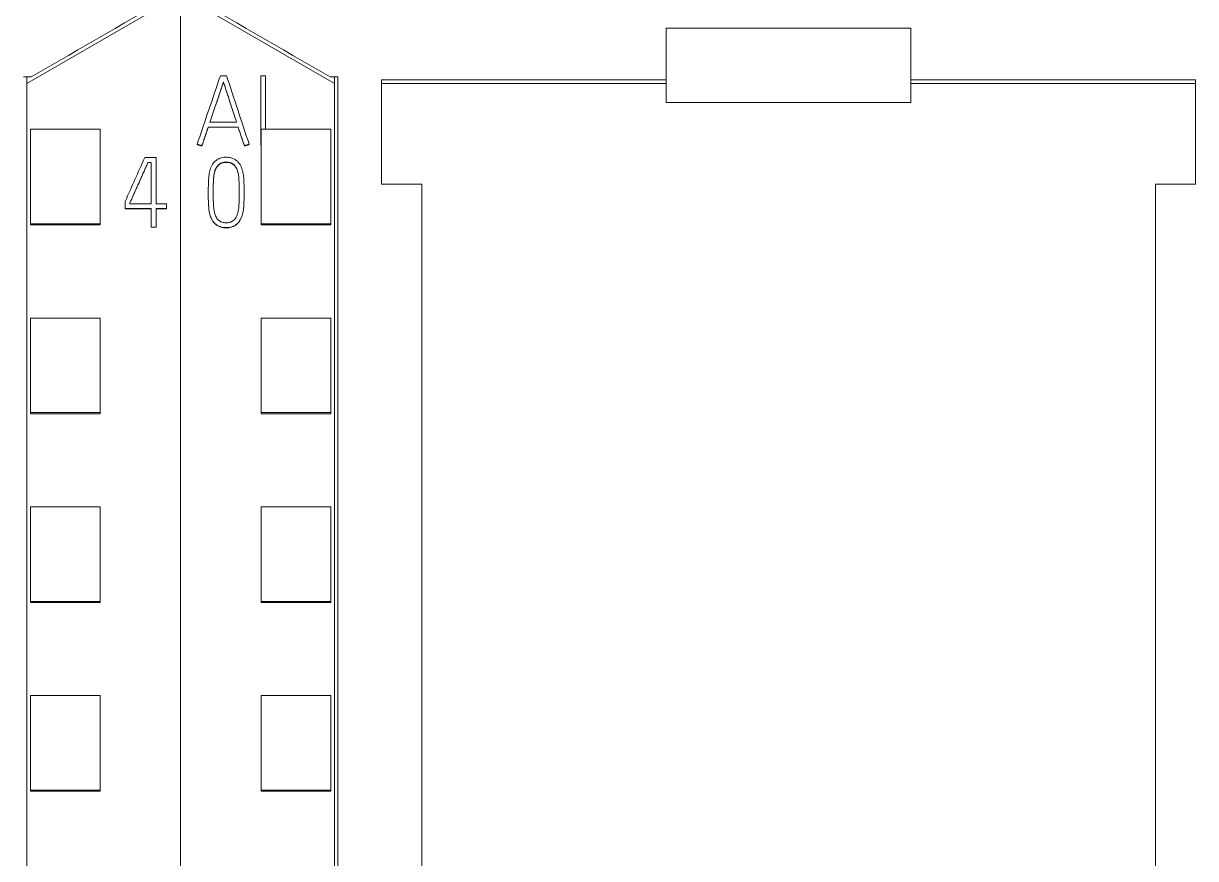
# Model space of a CAD drawing. Header units: millimetres. Extents: x 4137 to 6698, y 1400 to 3585.
# Drawn here: x 5420.15 to 5453.7, y 3051 to 3074.9 of the extents above; entities that cross this region are included whole.
import ezdxf

# ---------------------------------------------------------------- set-up
doc = ezdxf.new("R2010")
doc.units = ezdxf.units.MM
doc.layers.add('000-PI-Oprema', color=30, linetype='Continuous', lineweight=5)

msp = doc.modelspace()

# ---------------------------------------------------------------- linework, layer by layer
at = {"layer": '000-PI-Oprema', "color": 0, "linetype": 'ByBlock', "lineweight": 0}
for p, q in [((5420.248, 3073.185), (5424.198, 3075.465)), ((5424.648, 3075.465), (5424.648, 2962.047)), ((5424.648, 3075.465), (5424.648, 2962.047)), ((5425.098, 3075.465), (5429.048, 3073.185)), ((5445.548, 3074.763), (5438.548, 3074.763)), ((5420.148, 3073.37), (5420.369, 3073.37)), ((5420.369, 3073.37), (5420.148, 3073.37)), ((5420.248, 3073.37), (5420.248, 3073.185)), ((5420.248, 2964.37), (5420.248, 3073.185)), ((5425.784, 3073.405), (5425.962, 3073.405)), ((5425.873, 3073.228), (5425.873, 3073.222)), ((5426.941, 3071.413), (5426.941, 3073.397)), ((5426.941, 3073.397), (5427.08, 3073.397)), ((5427.08, 3073.397), (5427.08, 3071.871)), ((5429.148, 3073.37), (5428.926, 3073.37)), ((5429.148, 3073.37), (5428.926, 3073.37)), ((5429.048, 3073.37), (5429.048, 3073.185)), ((5429.048, 3073.185), (5429.048, 2964.37)), ((5430.398, 3070.305), (5430.398, 3073.285)), ((5438.548, 3073.285), (5430.398, 3073.285)), ((5438.548, 3073.179), (5438.548, 3073.285)), ((5445.548, 3073.285), (5445.548, 3073.179)), ((5453.698, 3073.285), (5445.548, 3073.285)), ((5453.698, 3070.305), (5453.698, 3073.285)), ((5438.548, 3073.179), (5430.398, 3073.179)), ((5438.548, 3072.635), (5438.548, 3073.179)), ((5445.548, 3073.179), (5445.548, 3072.635)), ((5453.698, 3073.179), (5445.548, 3073.179)), ((5445.548, 3072.635), (5438.548, 3072.635)), ((5420.348, 3069.167), (5420.348, 3071.871)), ((5420.348, 3071.871), (5422.348, 3071.871)), ((5422.348, 3069.167), (5422.348, 3071.871)), ((5425.438, 3071.937), (5425.438, 3071.931)), ((5426.295, 3071.937), (5425.438, 3071.937)), ((5425.438, 3071.931), (5426.295, 3071.931)), ((5425.485, 3072.078), (5426.248, 3072.078)), ((5426.295, 3071.937), (5426.295, 3071.931)), ((5426.948, 3069.167), (5426.948, 3071.871)), ((5428.948, 3071.871), (5426.948, 3071.871)), ((5428.948, 3069.167), (5428.948, 3071.871)), ((5425.121, 3071.443), (5425.121, 3071.437)), ((5425.255, 3071.399), (5425.255, 3071.393)), ((5426.472, 3071.399), (5426.472, 3071.393)), ((5426.608, 3071.443), (5426.608, 3071.437)), ((5426.941, 3071.413), (5426.941, 3071.406)), ((5426.948, 3071.413), (5426.941, 3071.413)), ((5426.941, 3071.406), (5426.948, 3071.406)), ((5423.619, 3071.064), (5423.949, 3071.064)), ((5423.71, 3070.926), (5423.71, 3070.92)), ((5423.807, 3070.926), (5423.71, 3070.926)), ((5423.71, 3070.92), (5423.807, 3070.92)), ((5423.807, 3069.739), (5423.807, 3070.926)), ((5423.949, 3071.064), (5423.949, 3069.739)), ((5431.548, 3070.305), (5430.398, 3070.305)), ((5453.698, 3070.305), (5452.548, 3070.305)), ((5425.438, 3070.076), (5425.438, 3070.07)), ((5426.462, 3070.028), (5426.462, 3070.035)), ((5423.058, 3069.601), (5423.058, 3069.806)), ((5423.058, 3069.601), (5423.058, 3069.595)), ((5423.807, 3069.601), (5423.058, 3069.601)), ((5423.058, 3069.595), (5423.807, 3069.595)), ((5423.197, 3069.775), (5423.197, 3069.739)), ((5423.197, 3069.739), (5423.807, 3069.739)), ((5423.807, 3069.074), (5423.807, 3069.601)), ((5423.949, 3069.739), (5424.243, 3069.739)), ((5423.949, 3069.601), (5423.949, 3069.074)), ((5424.243, 3069.601), (5423.949, 3069.601)), ((5423.949, 3069.595), (5424.243, 3069.595)), ((5424.243, 3069.739), (5424.243, 3069.601)), ((5424.243, 3069.601), (5424.243, 3069.595)), ((5420.348, 3069.133), (5420.348, 3069.167)), ((5420.348, 3069.167), (5422.348, 3069.167)), ((5422.348, 3069.133), (5422.348, 3069.167)), ((5426.948, 3069.133), (5426.948, 3069.167)), ((5428.948, 3069.167), (5426.948, 3069.167)), ((5428.948, 3069.133), (5428.948, 3069.167)), ((5420.348, 3069.133), (5422.348, 3069.133)), ((5423.807, 3069.074), (5423.807, 3069.068)), ((5423.949, 3069.074), (5423.807, 3069.074)), ((5423.807, 3069.068), (5423.949, 3069.068)), ((5423.949, 3069.074), (5423.949, 3069.068)), ((5428.948, 3069.133), (5426.948, 3069.133)), ((5420.348, 3063.766), (5420.348, 3066.469)), ((5420.348, 3066.469), (5422.348, 3066.469)), ((5422.348, 3063.766), (5422.348, 3066.469)), ((5426.948, 3063.766), (5426.948, 3066.469)), ((5428.948, 3066.469), (5426.948, 3066.469)), ((5428.948, 3063.766), (5428.948, 3066.469)), ((5420.348, 3063.733), (5420.348, 3063.766)), ((5420.348, 3063.766), (5422.348, 3063.766)), ((5420.348, 3063.733), (5422.348, 3063.733)), ((5422.348, 3063.733), (5422.348, 3063.766)), ((5426.948, 3063.733), (5426.948, 3063.766)), ((5428.948, 3063.766), (5426.948, 3063.766)), ((5428.948, 3063.733), (5426.948, 3063.733)), ((5428.948, 3063.733), (5428.948, 3063.766)), ((5420.348, 3058.364), (5420.348, 3061.067)), ((5420.348, 3061.067), (5422.348, 3061.067)), ((5422.348, 3058.364), (5422.348, 3061.067)), ((5426.948, 3058.364), (5426.948, 3061.067)), ((5428.948, 3061.067), (5426.948, 3061.067)), ((5428.948, 3058.364), (5428.948, 3061.067)), ((5420.348, 3058.333), (5420.348, 3058.364)), ((5420.348, 3058.364), (5422.348, 3058.364)), ((5420.348, 3058.333), (5422.348, 3058.333)), ((5422.348, 3058.333), (5422.348, 3058.364)), ((5426.948, 3058.333), (5426.948, 3058.364)), ((5428.948, 3058.364), (5426.948, 3058.364)), ((5428.948, 3058.333), (5426.948, 3058.333)), ((5428.948, 3058.333), (5428.948, 3058.364)), ((5420.348, 3052.963), (5420.348, 3055.666)), ((5420.348, 3055.666), (5422.348, 3055.666)), ((5422.348, 3052.963), (5422.348, 3055.666)), ((5426.948, 3052.963), (5426.948, 3055.666)), ((5428.948, 3055.666), (5426.948, 3055.666)), ((5428.948, 3052.963), (5428.948, 3055.666)), ((5420.348, 3052.963), (5422.348, 3052.963)), ((5420.348, 3052.934), (5420.348, 3052.963)), ((5420.348, 3052.934), (5422.348, 3052.934)), ((5422.348, 3052.934), (5422.348, 3052.963)), ((5426.948, 3052.934), (5426.948, 3052.963)), ((5428.948, 3052.963), (5426.948, 3052.963)), ((5428.948, 3052.934), (5426.948, 3052.934)), ((5428.948, 3052.934), (5428.948, 3052.963))]:
    msp.add_line(p, q, dxfattribs=at)
at = {"layer": '000-PI-Oprema', "color": 7, "linetype": 'Continuous', "lineweight": 13}
for centre, major_axis, ratio, start_param, end_param in [((5406.765, 2954.322), (337.753, 1006.406), 0.018824, 1.458513, 1.460476), ((5444.218, 2956.172), (-326.682, 998.393), 0.018302, 4.822113, 4.824092), ((5400.934, 2960.835), (432.572, 977.483), 0.022444, 1.467725, 1.469021)]:
    msp.add_ellipse(centre, major_axis=major_axis, ratio=ratio, start_param=start_param, end_param=end_param, dxfattribs=at)
at = {"layer": '000-PI-Oprema', "color": 0, "linetype": 'ByBlock', "lineweight": 0}
for points in [[(5424.648, 3075.84), (5423.222, 3075.017), (5421.796, 3074.194), (5420.369, 3073.37)], [(5428.926, 3073.37), (5427.5, 3074.194), (5426.074, 3075.017), (5424.648, 3075.84)], [(5438.548, 3074.768), (5438.548, 3074.274), (5438.548, 3073.779), (5438.548, 3073.285)], [(5445.548, 3073.285), (5445.548, 3073.779), (5445.548, 3074.274), (5445.548, 3074.768)]]:
    msp.add_open_spline(points, degree=3, dxfattribs=at)
for points, knots in [([(5425.873, 3073.228), (5425.857, 3073.18), (5425.841, 3073.132), (5425.809, 3073.036), (5425.793, 3072.988), (5425.745, 3072.844), (5425.712, 3072.749), (5425.646, 3072.557), (5425.614, 3072.461), (5425.549, 3072.27), (5425.517, 3072.174), (5425.485, 3072.078)], [0, 0, 0, 0, 0.125, 0.125, 0.25, 0.25, 0.5, 0.5, 0.75, 0.75, 1, 1, 1, 1]), ([(5425.487, 3072.078), (5425.518, 3072.172), (5425.55, 3072.265), (5425.614, 3072.455), (5425.646, 3072.551), (5425.712, 3072.743), (5425.745, 3072.838), (5425.793, 3072.982), (5425.809, 3073.03), (5425.841, 3073.126), (5425.857, 3073.174), (5425.873, 3073.222)], [0, 0, 0, 0, 0.245947, 0.245947, 0.497298, 0.497298, 0.748649, 0.748649, 0.874324, 0.874324, 1, 1, 1, 1]), ([(5426.248, 3072.078), (5426.217, 3072.174), (5426.186, 3072.27), (5426.123, 3072.461), (5426.091, 3072.557), (5426.028, 3072.749), (5425.997, 3072.844), (5425.95, 3072.988), (5425.935, 3073.036), (5425.904, 3073.132), (5425.889, 3073.18), (5425.873, 3073.228)], [0, 0, 0, 0, 0.25, 0.25, 0.5, 0.5, 0.75, 0.75, 0.875, 0.875, 1, 1, 1, 1]), ([(5425.873, 3073.222), (5425.889, 3073.174), (5425.904, 3073.126), (5425.935, 3073.03), (5425.95, 3072.982), (5425.997, 3072.838), (5426.028, 3072.742), (5426.091, 3072.551), (5426.123, 3072.455), (5426.185, 3072.266), (5426.216, 3072.172), (5426.246, 3072.078)], [0, 0, 0, 0, 0.125676, 0.125676, 0.251351, 0.251351, 0.502702, 0.502702, 0.754053, 0.754053, 1, 1, 1, 1]), ([(5429.148, 3073.37), (5429.148, 3070.326), (5429.148, 3060.757), (5429.148, 3046.587), (5429.148, 3032.02), (5429.148, 3017.81), (5429.148, 3003.516), (5429.148, 2988.029), (5429.148, 2975.39), (5429.148, 2967.425), (5429.148, 2964.084)], [0, 0, 0, 0, 0.083934, 0.263736, 0.389889, 0.484142, 0.653794, 0.78188, 0.908517, 1, 1, 1, 1]), ([(5426.472, 3071.399), (5426.465, 3071.421), (5426.458, 3071.444), (5426.443, 3071.489), (5426.436, 3071.511), (5426.42, 3071.556), (5426.412, 3071.578), (5426.397, 3071.623), (5426.389, 3071.645), (5426.367, 3071.712), (5426.352, 3071.757), (5426.323, 3071.847), (5426.309, 3071.892), (5426.295, 3071.937)], [0, 0, 0, 0, 0.125, 0.125, 0.25, 0.25, 0.375, 0.375, 0.5, 0.5, 0.75, 0.75, 1, 1, 1, 1]), ([(5426.295, 3071.931), (5426.309, 3071.886), (5426.323, 3071.841), (5426.352, 3071.751), (5426.367, 3071.706), (5426.389, 3071.639), (5426.397, 3071.616), (5426.412, 3071.572), (5426.42, 3071.549), (5426.436, 3071.505), (5426.443, 3071.483), (5426.458, 3071.438), (5426.465, 3071.415), (5426.472, 3071.393)], [0, 0, 0, 0, 0.25, 0.25, 0.5, 0.5, 0.625, 0.625, 0.75, 0.75, 0.875, 0.875, 1, 1, 1, 1]), ([(5423.71, 3070.926), (5423.7, 3070.902), (5423.689, 3070.878), (5423.668, 3070.83), (5423.657, 3070.806), (5423.626, 3070.734), (5423.604, 3070.686), (5423.562, 3070.59), (5423.541, 3070.542), (5423.498, 3070.446), (5423.477, 3070.398), (5423.434, 3070.302), (5423.412, 3070.254), (5423.369, 3070.158), (5423.348, 3070.11), (5423.305, 3070.014), (5423.284, 3069.966), (5423.251, 3069.895), (5423.241, 3069.871), (5423.224, 3069.835), (5423.219, 3069.823), (5423.208, 3069.799), (5423.203, 3069.787), (5423.197, 3069.775)], [0, 0, 0, 0, 0.0625, 0.0625, 0.125, 0.125, 0.25, 0.25, 0.375, 0.375, 0.5, 0.5, 0.625, 0.625, 0.75, 0.75, 0.875, 0.875, 0.9375, 0.9375, 0.96875, 0.96875, 1, 1, 1, 1]), ([(5423.197, 3069.769), (5423.203, 3069.781), (5423.208, 3069.793), (5423.219, 3069.817), (5423.224, 3069.829), (5423.241, 3069.865), (5423.251, 3069.888), (5423.284, 3069.96), (5423.305, 3070.008), (5423.348, 3070.104), (5423.369, 3070.152), (5423.412, 3070.248), (5423.434, 3070.296), (5423.477, 3070.392), (5423.498, 3070.44), (5423.541, 3070.535), (5423.562, 3070.583), (5423.604, 3070.68), (5423.626, 3070.728), (5423.657, 3070.8), (5423.668, 3070.824), (5423.689, 3070.872), (5423.7, 3070.896), (5423.71, 3070.92)], [0, 0, 0, 0, 0.03125, 0.03125, 0.0625, 0.0625, 0.125, 0.125, 0.25, 0.25, 0.375, 0.375, 0.5, 0.5, 0.625, 0.625, 0.75, 0.75, 0.875, 0.875, 0.9375, 0.9375, 1, 1, 1, 1]), ([(5425.78, 3071.045), (5425.805, 3071.054), (5425.831, 3071.061), (5425.884, 3071.071), (5425.911, 3071.073), (5425.965, 3071.074), (5425.992, 3071.072), (5426.045, 3071.065), (5426.072, 3071.059), (5426.124, 3071.044), (5426.149, 3071.035), (5426.185, 3071.017), (5426.197, 3071.011), (5426.22, 3070.997), (5426.232, 3070.989), (5426.264, 3070.965), (5426.283, 3070.946), (5426.31, 3070.916), (5426.318, 3070.906), (5426.334, 3070.884), (5426.341, 3070.872), (5426.362, 3070.838), (5426.374, 3070.814), (5426.395, 3070.765), (5426.405, 3070.74), (5426.416, 3070.702), (5426.42, 3070.689), (5426.427, 3070.663), (5426.435, 3070.624), (5426.45, 3070.532), (5426.455, 3070.454), (5426.46, 3070.348), (5426.461, 3070.295), (5426.462, 3070.19), (5426.462, 3070.137), (5426.462, 3070.031), (5426.462, 3069.925), (5426.461, 3069.82), (5426.458, 3069.714), (5426.455, 3069.662), (5426.444, 3069.557), (5426.435, 3069.504), (5426.418, 3069.439), (5426.414, 3069.426), (5426.406, 3069.401), (5426.402, 3069.388), (5426.388, 3069.35), (5426.377, 3069.326), (5426.358, 3069.29), (5426.352, 3069.278), (5426.338, 3069.255), (5426.33, 3069.244), (5426.307, 3069.211), (5426.29, 3069.191), (5426.261, 3069.163), (5426.25, 3069.154), (5426.229, 3069.137), (5426.218, 3069.13), (5426.183, 3069.109), (5426.159, 3069.097), (5426.121, 3069.083), (5426.108, 3069.078), (5426.081, 3069.071), (5426.068, 3069.068), (5426.029, 3069.061), (5426.002, 3069.058), (5425.948, 3069.056), (5425.92, 3069.057), (5425.866, 3069.063), (5425.84, 3069.068), (5425.801, 3069.078), (5425.788, 3069.082), (5425.763, 3069.091), (5425.75, 3069.097), (5425.713, 3069.114), (5425.69, 3069.127), (5425.657, 3069.151), (5425.646, 3069.16), (5425.626, 3069.178), (5425.617, 3069.188), (5425.589, 3069.218), (5425.573, 3069.239), (5425.551, 3069.274), (5425.544, 3069.285), (5425.532, 3069.309), (5425.526, 3069.321), (5425.509, 3069.358), (5425.5, 3069.383), (5425.488, 3069.421), (5425.484, 3069.434), (5425.477, 3069.46), (5425.474, 3069.474), (5425.466, 3069.513), (5425.462, 3069.54), (5425.444, 3069.672), (5425.441, 3069.779), (5425.439, 3069.939), (5425.439, 3069.992), (5425.438, 3070.099), (5425.439, 3070.152), (5425.44, 3070.259), (5425.441, 3070.312), (5425.446, 3070.418), (5425.449, 3070.471), (5425.46, 3070.577), (5425.468, 3070.63), (5425.486, 3070.708), (5425.493, 3070.734), (5425.507, 3070.773), (5425.512, 3070.785), (5425.523, 3070.81), (5425.529, 3070.822), (5425.549, 3070.858), (5425.564, 3070.881), (5425.59, 3070.913), (5425.6, 3070.923), (5425.619, 3070.942), (5425.628, 3070.952), (5425.659, 3070.978), (5425.681, 3070.995), (5425.717, 3071.016), (5425.729, 3071.022), (5425.748, 3071.031), (5425.757, 3071.036), (5425.767, 3071.04), (5425.773, 3071.042), (5425.776, 3071.043), (5425.78, 3071.045)], [0, 0, 0, 0, 0.015625, 0.015625, 0.03125, 0.03125, 0.046875, 0.046875, 0.0625, 0.0625, 0.078125, 0.078125, 0.085937, 0.085937, 0.09375, 0.09375, 0.109375, 0.109375, 0.117187, 0.117187, 0.125, 0.125, 0.140625, 0.140625, 0.15625, 0.15625, 0.164062, 0.164062, 0.171875, 0.1875, 0.21875, 0.21875, 0.25, 0.25, 0.28125, 0.28125, 0.3125, 0.34375, 0.34375, 0.375, 0.375, 0.40625, 0.40625, 0.414062, 0.414062, 0.421875, 0.421875, 0.4375, 0.4375, 0.445312, 0.445312, 0.453125, 0.453125, 0.46875, 0.46875, 0.476562, 0.476562, 0.484375, 0.484375, 0.5, 0.5, 0.507812, 0.507812, 0.515625, 0.515625, 0.53125, 0.53125, 0.546875, 0.546875, 0.5625, 0.5625, 0.570312, 0.570312, 0.578125, 0.578125, 0.59375, 0.59375, 0.601562, 0.601562, 0.609375, 0.609375, 0.625, 0.625, 0.632812, 0.632812, 0.640625, 0.640625, 0.65625, 0.65625, 0.664062, 0.664062, 0.671875, 0.671875, 0.6875, 0.6875, 0.75, 0.75, 0.78125, 0.78125, 0.8125, 0.8125, 0.84375, 0.84375, 0.875, 0.875, 0.90625, 0.90625, 0.921875, 0.921875, 0.929687, 0.929687, 0.9375, 0.9375, 0.953125, 0.953125, 0.960937, 0.960937, 0.96875, 0.96875, 0.984375, 0.984375, 0.992187, 0.992187, 0.996094, 0.998047, 0.998047, 1, 1, 1, 1]), ([(5426.123, 3070.892), (5426.142, 3070.881), (5426.16, 3070.868), (5426.192, 3070.837), (5426.206, 3070.819), (5426.232, 3070.782), (5426.242, 3070.763), (5426.262, 3070.722), (5426.27, 3070.702), (5426.291, 3070.638), (5426.3, 3070.595), (5426.309, 3070.529), (5426.311, 3070.507), (5426.314, 3070.462), (5426.315, 3070.44), (5426.32, 3070.329), (5426.323, 3070.24), (5426.324, 3070.062), (5426.323, 3069.973), (5426.322, 3069.839), (5426.321, 3069.772), (5426.317, 3069.705), (5426.314, 3069.661), (5426.312, 3069.639), (5426.303, 3069.573), (5426.295, 3069.529), (5426.279, 3069.464), (5426.272, 3069.443), (5426.257, 3069.401), (5426.248, 3069.38), (5426.233, 3069.351), (5426.227, 3069.341), (5426.215, 3069.322), (5426.209, 3069.313), (5426.188, 3069.287), (5426.172, 3069.271), (5426.145, 3069.251), (5426.135, 3069.245), (5426.116, 3069.234), (5426.106, 3069.229), (5426.085, 3069.22), (5426.074, 3069.216), (5426.053, 3069.21), (5426.042, 3069.207), (5426.009, 3069.2), (5425.987, 3069.198), (5425.953, 3069.197), (5425.942, 3069.197), (5425.919, 3069.198), (5425.908, 3069.199), (5425.875, 3069.203), (5425.853, 3069.208), (5425.821, 3069.218), (5425.81, 3069.222), (5425.79, 3069.231), (5425.77, 3069.242), (5425.751, 3069.254), (5425.734, 3069.268), (5425.725, 3069.276), (5425.71, 3069.292), (5425.703, 3069.3), (5425.689, 3069.318), (5425.683, 3069.327), (5425.666, 3069.356), (5425.656, 3069.376), (5425.64, 3069.418), (5425.633, 3069.439), (5425.62, 3069.482), (5425.615, 3069.503), (5425.606, 3069.547), (5425.595, 3069.612), (5425.589, 3069.677), (5425.581, 3069.808), (5425.58, 3069.896), (5425.58, 3070.028), (5425.58, 3070.072), (5425.581, 3070.16), (5425.581, 3070.204), (5425.582, 3070.292), (5425.583, 3070.335), (5425.587, 3070.423), (5425.59, 3070.467), (5425.599, 3070.555), (5425.604, 3070.598), (5425.617, 3070.652), (5425.62, 3070.662), (5425.626, 3070.684), (5425.63, 3070.694), (5425.641, 3070.725), (5425.65, 3070.744), (5425.672, 3070.783), (5425.684, 3070.801), (5425.712, 3070.835), (5425.728, 3070.851), (5425.753, 3070.872), (5425.762, 3070.879), (5425.781, 3070.891), (5425.79, 3070.897), (5425.81, 3070.906), (5425.82, 3070.91), (5425.841, 3070.918), (5425.852, 3070.92), (5425.884, 3070.927), (5425.906, 3070.93), (5425.94, 3070.931), (5425.951, 3070.93), (5425.973, 3070.929), (5425.984, 3070.929), (5426.017, 3070.925), (5426.039, 3070.922), (5426.071, 3070.914), (5426.082, 3070.91), (5426.097, 3070.904), (5426.105, 3070.901), (5426.113, 3070.897), (5426.118, 3070.895), (5426.12, 3070.894), (5426.123, 3070.892)], [0, 0, 0, 0, 0.015625, 0.015625, 0.03125, 0.03125, 0.046875, 0.046875, 0.0625, 0.0625, 0.09375, 0.09375, 0.109375, 0.109375, 0.125, 0.125, 0.1875, 0.1875, 0.25, 0.25, 0.28125, 0.296875, 0.296875, 0.3125, 0.3125, 0.34375, 0.34375, 0.359375, 0.359375, 0.375, 0.375, 0.382813, 0.382813, 0.390625, 0.390625, 0.40625, 0.40625, 0.414063, 0.414063, 0.421875, 0.421875, 0.429688, 0.429688, 0.4375, 0.4375, 0.453125, 0.453125, 0.460938, 0.460938, 0.46875, 0.46875, 0.484375, 0.484375, 0.492188, 0.492188, 0.5, 0.507813, 0.507813, 0.515625, 0.515625, 0.523438, 0.523438, 0.53125, 0.53125, 0.546875, 0.546875, 0.5625, 0.5625, 0.578125, 0.578125, 0.59375, 0.625, 0.625, 0.6875, 0.6875, 0.71875, 0.71875, 0.75, 0.75, 0.78125, 0.78125, 0.8125, 0.8125, 0.84375, 0.84375, 0.851563, 0.851563, 0.859375, 0.859375, 0.875, 0.875, 0.890625, 0.890625, 0.90625, 0.90625, 0.914063, 0.914063, 0.921875, 0.921875, 0.929688, 0.929688, 0.9375, 0.9375, 0.953125, 0.953125, 0.960938, 0.960938, 0.96875, 0.96875, 0.984375, 0.984375, 0.992188, 0.992188, 0.996094, 0.998047, 0.998047, 1, 1, 1, 1]), ([(5426.123, 3070.886), (5426.103, 3070.897), (5426.082, 3070.905), (5426.049, 3070.913), (5426.039, 3070.915), (5426.016, 3070.919), (5426.005, 3070.92), (5425.972, 3070.924), (5425.95, 3070.925), (5425.905, 3070.923), (5425.883, 3070.921), (5425.85, 3070.914), (5425.839, 3070.911), (5425.818, 3070.903), (5425.808, 3070.899), (5425.788, 3070.889), (5425.778, 3070.883), (5425.759, 3070.871), (5425.75, 3070.864), (5425.733, 3070.849), (5425.725, 3070.842), (5425.71, 3070.825), (5425.702, 3070.817), (5425.681, 3070.79), (5425.669, 3070.772), (5425.653, 3070.743), (5425.648, 3070.733), (5425.639, 3070.712), (5425.635, 3070.702), (5425.624, 3070.67), (5425.618, 3070.649), (5425.603, 3070.584), (5425.598, 3070.54), (5425.589, 3070.452), (5425.587, 3070.407), (5425.583, 3070.319), (5425.582, 3070.275), (5425.581, 3070.186), (5425.581, 3070.142), (5425.58, 3070.059), (5425.58, 3070.02), (5425.58, 3069.981)], [0, 0, 0, 0, 0.050638, 0.050638, 0.075957, 0.075957, 0.101276, 0.101276, 0.151914, 0.151914, 0.202552, 0.202552, 0.227871, 0.227871, 0.25319, 0.25319, 0.278509, 0.278509, 0.303828, 0.303828, 0.329147, 0.329147, 0.354466, 0.354466, 0.405104, 0.405104, 0.430423, 0.430423, 0.455742, 0.455742, 0.50638, 0.50638, 0.607656, 0.607656, 0.708933, 0.708933, 0.810209, 0.810209, 0.911485, 0.911485, 1, 1, 1, 1]), ([(5426.324, 3070.077), (5426.324, 3070.102), (5426.324, 3070.127), (5426.323, 3070.24), (5426.32, 3070.328), (5426.314, 3070.461), (5426.311, 3070.505), (5426.299, 3070.592), (5426.29, 3070.635), (5426.269, 3070.697), (5426.261, 3070.718), (5426.247, 3070.747), (5426.242, 3070.757), (5426.231, 3070.777), (5426.219, 3070.795), (5426.206, 3070.813), (5426.191, 3070.83), (5426.184, 3070.838), (5426.168, 3070.854), (5426.159, 3070.861), (5426.146, 3070.871), (5426.142, 3070.874), (5426.132, 3070.881), (5426.127, 3070.883), (5426.123, 3070.886)], [0, 0, 0, 0, 0.086827, 0.086827, 0.391218, 0.391218, 0.543414, 0.543414, 0.695609, 0.695609, 0.771707, 0.771707, 0.809756, 0.809756, 0.847805, 0.885853, 0.885853, 0.923902, 0.923902, 0.961951, 0.961951, 0.980976, 0.980976, 1, 1, 1, 1]), ([(5431.548, 3070.305), (5431.548, 3068.282), (5431.548, 3059.733), (5431.548, 3046.587), (5431.548, 3032.02), (5431.548, 3017.81), (5431.548, 3003.516), (5431.548, 2988.029), (5431.548, 2975.271), (5431.548, 2966.39), (5431.548, 2962.132), (5431.548, 2961.334)], [0, 0, 0, 0, 0.055935, 0.236292, 0.362833, 0.457376, 0.627551, 0.756032, 0.883059, 0.978086, 1, 1, 1, 1]), ([(5452.548, 3070.305), (5452.548, 3068.282), (5452.548, 3059.733), (5452.548, 3046.587), (5452.548, 3032.02), (5452.548, 3017.81), (5452.548, 3003.516), (5452.548, 2988.029), (5452.548, 2975.271), (5452.548, 2966.39), (5452.548, 2962.132), (5452.548, 2961.334)], [0, 0, 0, 0, 0.055935, 0.236292, 0.362833, 0.457376, 0.627551, 0.756032, 0.883059, 0.978086, 1, 1, 1, 1]), ([(5425.438, 3070.07), (5425.438, 3070.008), (5425.439, 3069.945), (5425.44, 3069.829), (5425.441, 3069.775), (5425.447, 3069.668), (5425.451, 3069.615), (5425.465, 3069.509), (5425.475, 3069.456), (5425.495, 3069.392), (5425.499, 3069.379), (5425.508, 3069.354), (5425.514, 3069.342), (5425.53, 3069.305), (5425.542, 3069.282), (5425.564, 3069.248), (5425.571, 3069.237), (5425.587, 3069.215), (5425.596, 3069.205), (5425.623, 3069.175), (5425.642, 3069.156), (5425.674, 3069.132), (5425.686, 3069.125), (5425.709, 3069.111), (5425.721, 3069.104), (5425.757, 3069.087), (5425.782, 3069.077), (5425.821, 3069.066), (5425.835, 3069.063), (5425.861, 3069.058), (5425.874, 3069.056), (5425.915, 3069.051), (5425.941, 3069.05), (5425.982, 3069.051), (5425.996, 3069.051), (5426.023, 3069.054), (5426.036, 3069.056), (5426.075, 3069.063), (5426.101, 3069.07), (5426.139, 3069.083), (5426.152, 3069.088), (5426.176, 3069.1), (5426.188, 3069.106), (5426.223, 3069.127), (5426.245, 3069.142), (5426.275, 3069.17), (5426.284, 3069.18), (5426.302, 3069.2), (5426.319, 3069.221), (5426.334, 3069.243), (5426.348, 3069.266), (5426.355, 3069.278), (5426.374, 3069.313), (5426.385, 3069.338), (5426.404, 3069.387), (5426.412, 3069.413), (5426.427, 3069.465), (5426.433, 3069.491), (5426.442, 3069.544), (5426.446, 3069.57), (5426.455, 3069.649), (5426.457, 3069.703), (5426.461, 3069.809), (5426.462, 3069.862), (5426.462, 3069.953), (5426.462, 3069.991), (5426.462, 3070.028)], [0, 0, 0, 0, 0.073866, 0.073866, 0.136839, 0.136839, 0.199811, 0.199811, 0.262783, 0.262783, 0.278526, 0.278526, 0.29427, 0.29427, 0.325756, 0.325756, 0.341499, 0.341499, 0.357242, 0.357242, 0.388728, 0.388728, 0.404471, 0.404471, 0.420214, 0.420214, 0.4517, 0.4517, 0.467443, 0.467443, 0.483186, 0.483186, 0.514673, 0.514673, 0.530416, 0.530416, 0.546159, 0.546159, 0.577645, 0.577645, 0.593388, 0.593388, 0.609131, 0.609131, 0.640617, 0.640617, 0.65636, 0.65636, 0.672103, 0.687846, 0.687846, 0.703589, 0.703589, 0.735076, 0.735076, 0.766562, 0.766562, 0.798048, 0.798048, 0.829534, 0.829534, 0.892506, 0.892506, 0.955479, 0.955479, 1, 1, 1, 1])]:
    msp.add_open_spline(points, degree=3, knots=knots, dxfattribs=at)
for points, weights in [([(5425.438, 3071.937), (5425.346, 3071.668), (5425.255, 3071.399)], [0.500000008539, 0.499999991461, 0.500000008539]), ([(5425.255, 3071.393), (5425.346, 3071.662), (5425.438, 3071.931)], [0.500000007367, 0.499999992633, 0.500000007367]), ([(5425.255, 3071.399), (5425.188, 3071.421), (5425.121, 3071.443)], [0.499999252848, 0.500000747152, 0.499999252848]), ([(5425.121, 3071.437), (5425.188, 3071.415), (5425.255, 3071.393)], [0.499999519132, 0.500000480868, 0.499999519132]), ([(5426.608, 3071.443), (5426.54, 3071.421), (5426.472, 3071.399)], [0.499998878343, 0.500001121657, 0.499998878343]), ([(5426.472, 3071.393), (5426.54, 3071.415), (5426.608, 3071.437)], [0.50000123115, 0.49999876885, 0.50000123115])]:
    msp.add_rational_spline(points, weights, degree=2, dxfattribs=at)

doc.saveas('drawing.dxf')
